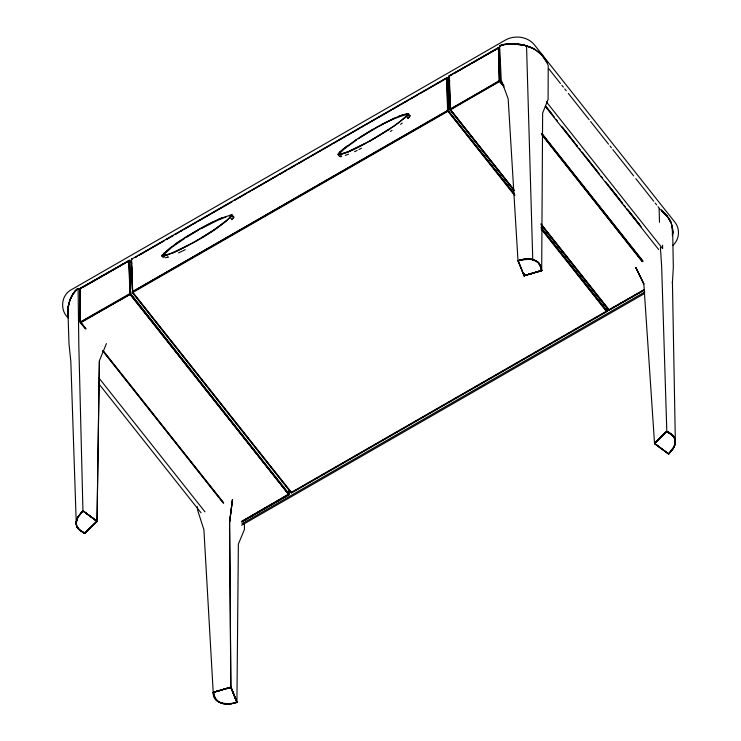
<?xml version="1.0" encoding="UTF-8"?>
<svg xmlns="http://www.w3.org/2000/svg" width="741" height="741" viewBox="0 0 741 741"><rect width="100%" height="100%" fill="white"/><g stroke="black" fill="none" stroke-linecap="round" stroke-linejoin="round"><path stroke-width="1.11" d="M513.921 190.465L449.963 109.594L499.295 80.732L500.221 80.88L503.806 85.41M499.666 46.22C516.56 39.468 542.069 46.516 548.21 65.634L548.099 99.387L542.634 113.114L541.69 270.511C541.421 258.841 526.675 256.682 518.015 260.832L524.082 275.745L541.643 270.585L540.661 266.658L541.643 270.585L524.017 275.689L541.69 270.521M524.082 275.745L541.625 270.567L524.137 275.735L518.228 260.563L526.008 258.998L530.037 259.081L524.526 259.211L517.978 260.712L524.063 275.717L541.588 270.604L540.995 267.946L541.69 270.27M232.396 499.675L229.608 522.155L230.877 687.203L236.916 702.255L238.37 544.07L244.447 529.417L244.4 522.535M68.024 314.304C68.052 317.528 65.792 296.65 78.398 288.527M672.42 235.684L672.457 229.339M672.495 234.869C674.31 224.384 667.224 213.834 659.092 208.684L659.509 222.328M672.42 281.626L675.366 442.609L675.07 443.831L675.329 440.321L673.597 436.254L666.817 431.484L654.535 443.489L668.604 453.946L673.43 448.212L675.357 442.646L675.329 440.321L674.449 446.119L675.32 442.664L675.116 439.218L673.588 436.292L670.568 433.781L666.724 431.54L654.535 443.489L643.836 283.96L635.861 267.686L643.836 283.96M99.405 360.904L97.025 521.414L99.368 360.811L106.426 343.602M68.515 316.518C67.274 315.203 68.57 303.106 67.876 309.599L69.006 343.944L70.83 361.469L76.221 522.173C75.499 527.657 80.482 531.492 84.9 533.279L97.062 521.34L82.983 510.882L77.583 517.69L82.946 510.882L78.833 345.732L78.111 288.342M671.726 450.547L674.412 446.128L668.632 453.937L673.43 448.212L675.181 443.785M672.467 234.841C673.189 228.932 671.939 222.735 668.484 217.91C652.941 201.385 667.65 214.936 670.772 221.976L668.438 217.873L670.661 221.948M288.999 489.857L288.851 494.766L130.073 294.473L128.823 260.536L129.684 260.526L79.491 288.99L80.51 322.826L130.564 294.029L129.573 260.406L79.796 288.61L79.667 292.973M541.439 228.682L606.703 311.526L291.685 492.719L132.704 292.13L131.537 259.109L131.49 259.924L131.676 259.128L446.842 77.833L449.768 80.806M451.732 74.804C450.426 74.387 448.333 77.314 449.361 75.841L499.295 47.609L500.166 81.112L450.296 109.918L449.129 75.943L498.813 47.368L499.295 47.609L498.424 47.619L499.295 80.732L503.982 86.993M67.903 311.915L67.894 309.571M672.652 233.313L672.022 226.283L672.513 228.617M76.166 523.341L76.582 525.601L76.221 522.173L77.573 517.644L76.175 523.368L76.934 526.638L78.898 529.445L84.817 533.335L97.052 521.368L84.844 533.325L97.062 521.293L83.02 510.892L97.062 521.293L84.854 533.316L96.988 521.331L83.094 510.957M214.705 697.392C218.428 705.738 230.395 704.58 236.935 702.116L230.84 687.148L213.232 692.353L230.905 687.25L236.907 702.097C228.45 706.136 213.769 704.172 213.213 692.39L203.905 529.741L197.569 510.021L197.384 506.659M670.41 452.029L668.604 453.937L654.572 443.535L666.817 431.521L661.657 266.436L660.398 247.309M672.606 233.258L672.569 230.896M540.652 266.695L538.29 262.453L532.76 259.711L526.536 45.785L513.318 43.802L503.871 44.488L500.018 45.683L503.871 44.488L510.54 43.793L523.868 45.062L533.937 48.795L541.745 54.853M97.025 521.247L82.983 510.882L78.898 515.532M672.374 283.303L673.319 267.381L672.671 230.914M535.271 260.443L536.354 261.119L531.445 259.267L535.271 260.489L538.244 262.536L540.615 266.723L540.217 265.473M236.888 702.125L230.923 687.213L236.907 702.255L230.877 687.203L213.297 692.418C212.139 708.831 240.501 702.431 236.861 702.144L230.859 687.25L213.251 692.418L230.831 687.24L229.553 522.136L232.507 499.684L229.636 522.201M541.652 270.326L541.365 269.131M193.04 242.613L197.375 240.167M356.004 139.845L343.278 148.978L338.368 153.665L338.442 154.86C351.095 152.266 362.673 144.958 373.557 138.808M83.122 287.147L85.132 285.998C83.835 286.332 78.518 289.981 79.796 288.61L129.175 260.406L130.073 294.473L129.758 260.684L129.212 260.286L129.694 293.649L80.63 321.872L80.51 322.826L79.491 288.99L80.445 322.668L84.807 328.254M131.407 259.359L132.602 292.575L447.925 111.243L447.62 78.092L446.721 77.796L447.712 110.937L514.597 195.411M503.75 85.641L499.295 80.732L498.776 47.489L499.675 81.556L499.36 47.767L498.813 47.368M668.799 453.77L670.457 452.001M79.62 288.731L80.352 322.511L130.379 294.26L288.833 494.284L241.677 521.794L288.851 494.766L288.953 489.264M132.908 292.436C132.028 290.926 132.361 293.334 132.528 291.611L447.888 110.289L514.43 193.836M513.578 189.483L450.611 109.779C450.065 108.056 449.926 110.965 450.232 108.955L449.398 75.693M82.973 510.975L81.167 512.865L82.946 510.882M503.871 44.506L500.082 45.683L503.871 44.488L500.119 45.692L503.88 44.497L510.54 43.802L518.487 44.154M675.32 442.664C674.718 431.216 661.139 429.956 669.392 432.976M675.005 439.302L674.227 437.255L670.577 433.735M671.67 434.615L669.327 433.115L670.568 433.781M69.117 302.597L68.107 307.228L69.821 300.466L71.757 296.187L74.998 291.185L77.805 288.508L74.971 291.185L71.72 296.187L73.239 293.844M68.107 307.228L69.784 300.476L71.72 296.187M547.182 62.994L541.652 54.843M78.879 515.495C77.055 517.098 74.452 528.703 77.573 517.644L76.23 522.21L76.304 524.517M289.101 489.56L289.092 494.562L241.473 521.581L289.073 493.83L130.62 293.797L129.694 293.649L288.833 494.284M450.111 109.909L449.963 109.186L499.656 80.871M524.054 275.698L523.896 273.364M668.567 453.918L654.562 443.535L666.817 431.521L654.516 443.498L666.724 431.503L668.169 432.346L666.724 431.503L654.516 443.451L668.641 453.9M79.519 288.86L79.574 289.546M540.958 227.32L606.916 310.59L606.684 311.053L291.046 492.598L132.194 292.102L447.907 110.872L514.912 195.198M129.212 260.286L130.323 293.834M131.713 258.989L131.731 259.461M541.125 228.904L606.703 311.526L291.565 492.682L290.796 492.422L291.343 492.83L132.343 292.399M291.046 492.728L291.37 492.7M447.536 110.418L447.073 77.685L448.796 79.722M499.175 47.489L499.925 80.917M643.457 290.389L608.741 310.081L644.114 289.648M609.046 310.173L644.401 289.898L608.676 310.062L609.426 309.923L608.565 309.933L541.171 224.856M537.392 261.703L539.05 263.333L540.55 266.751M68.589 304.829L69.219 302.597M222.143 703.32C223.328 704.663 238.407 702.857 228.904 703.876M524.109 275.68L541.578 270.585L524.128 275.726L524.035 273.42M68.404 316.592L68.07 314.249M675.097 439.256L673.597 436.254L671.707 434.532M70.617 298.401L69.821 300.466L70.719 298.373M289.092 489.597L288.731 494.729M674.004 447.138L674.856 444.971M673.43 448.212L672.606 449.305M533.946 48.813L526.499 45.822L518.468 44.191M80.519 322.52L80.63 321.872L86.03 329.032L80.361 322.103L79.759 288.758M289.157 494.386L241.825 521.692M163.353 257.701L161.825 255.83L162.177 255.015L171.319 247.068M171.68 253.459C193.169 243.307 215.538 231.905 232.368 215.251L231.952 214.881C214.584 219.16 199.162 229.164 184.009 238.37M233.841 217.196L233.554 217.937L232.026 216.066M398.954 122.376L406.624 116.365L408.569 113.91L406.476 113.743L398.621 116.309M410.042 115.846L408.152 118.236L406.494 116.291L403.169 119.106M669.364 433.068L668.132 432.401M77.62 517.718L78.185 516.681M230.812 687.305L213.269 692.316L215.279 698.55L218.567 701.857M213.241 692.39L214.751 697.429L217.567 701.19M77.675 517.746L78.24 516.709M535.224 260.591L534.076 259.952M220.864 702.922L218.53 701.838M84.77 533.325L96.951 521.377M635.889 267.594L643.799 283.914M73.183 293.825L77.685 288.666L74.961 291.213M523.841 45.118L531.593 47.637M447.073 77.685L447.62 78.092L447.036 77.814L447.925 111.243L448.472 110.566L447.62 78.092L446.721 77.796M79.898 514.319L81.167 512.865M672.874 245.345C679.488 239.649 680.349 228.96 674.894 222.207L534.317 44.738C527.472 36.365 514.578 34.883 505.381 40.07L71.831 289.444C61.031 294.788 59.576 310.127 68.265 317.991M213.936 221.559C195.698 231.238 176.312 240.844 161.844 255.701L167.336 254.895M347.52 145.718L339.962 151.896L338.044 154.35L340.11 154.517L347.844 151.979L364.961 143.661M408.124 118.264L409.699 116.643L408.217 114.716M230.303 217.632L232.211 215.223L230.275 215.094M406.494 116.291L408.411 113.873L406.476 113.743M83.409 532.547L84.585 533.224L78.861 529.417L76.823 526.61L79.889 530.278L84.548 533.214M231.766 219.642L233.304 218.067M407.967 118.291L409.504 116.717M82.214 531.825L83.446 532.51M231.924 219.614L230.423 217.715M606.583 311.489L606.981 307.534M226.968 220.447L214.288 229.766L197.291 240.241M400.594 124.349L402.28 123.043M394.731 125.479L399.066 122.469M394.833 125.572L369.231 141.364M356.541 139.975L344.195 148.96L339.295 153.869L341.138 153.943L348.603 151.488L369.463 141.207M175.524 243.965L179.767 241.121M390.35 131.5L392.035 130.388M390.59 128.517L369.296 141.485M184.481 238.621L172.079 247.068L163.094 255.219L164.937 255.284L172.403 252.838L188.26 245.215M358.199 138.891L359.857 137.817M355.958 139.78L373.019 129.267M186.139 237.574L187.797 236.527M360.682 137.28C375.344 128.286 390.322 118.755 407.105 114.392L407.43 114.679C399.13 123.562 387.775 130.046 377.771 136.455M360.209 137.02L377.289 126.859M518.246 260.656L520.766 260.082L518.005 260.804M188.622 235.999L198.569 230.053M661.537 210.425L667.002 215.955M202.395 237.296L213.964 229.905L226.32 220.79L231.238 216.02L229.395 215.964M373.492 138.9L377.725 136.418M87.105 284.813L129.573 260.406M449.722 75.962L451.723 74.795M164.122 240.76L139.058 255.2L164.141 240.779M166.123 239.602L173.144 235.555M232.294 201.469L175.154 234.406L178.192 232.702M234.304 200.311L446.842 77.833M241.788 521.831L288.888 494.618L288.768 490.051M465.746 66.746L453.733 73.655L499.101 47.6L500.166 81.112M467.747 65.588L469.748 64.439M471.758 63.291L498.795 47.739M87.132 284.84L121.181 265.259M123.182 264.111L129.184 260.656M166.151 239.63L173.172 235.582M180.193 231.544L182.203 230.395M184.203 229.238L191.234 225.199M193.234 224.041L196.245 222.319M198.255 221.161L232.359 201.543M234.369 200.385L246.41 193.466M248.411 192.308L250.421 191.15M252.431 190.002L277.505 175.571M279.514 174.422L286.535 170.384M288.545 169.226L295.566 165.187M297.567 164.03L304.597 159.991M306.598 158.843L309.608 157.111M311.618 155.953L331.681 144.412M333.691 143.263L345.723 136.335M347.733 135.186L359.774 128.258M361.775 127.1L363.785 125.951M365.795 124.794L390.868 110.372M392.878 109.214L399.899 105.176M401.909 104.018L408.93 99.979M410.94 98.831L417.961 94.792M419.962 93.635L445.045 79.213M130.231 294.131L80.398 322.196M241.927 523.73L644.874 291.963M241.668 525.249L644.624 293.482M377.225 126.804L394.425 118.199M201.07 228.645L217.734 220.262L226.107 216.937M193.262 242.548C183.231 247.633 173.385 253.987 162.242 256.201L161.825 255.83M381.495 124.497L394.323 118.162L403.03 114.753M358.95 149.497L361.506 148.219M182.647 250.967L185.25 249.671M354.559 151.701L357.171 150.451M178.488 252.913L181.897 251.273M666.9 215.955L663.445 212.278M218.123 219.503L222.42 217.659M345.278 155.388L348.492 154.221M499.99 81.343L503.565 85.873L499.471 81.26L449.963 109.594M166.53 257.451L168.226 256.979M166.382 257.609L168.096 257.127M214.751 697.429L214.371 696.234M520.738 259.971L530.019 259.239M541.615 228.46L606.86 310.822C606.434 312.869 607.49 308.386 606.833 307.237M128.86 260.387L131.842 263.24M339.971 156.731L341.721 156.499L340.11 154.517M213.593 693.817L213.232 692.446L213.992 695.021M507.437 44.09L510.54 43.812M524.517 259.165L532.779 259.656M672.495 228.58L672.124 226.292M513.328 43.765L515.931 43.886M132.296 291.926L447.897 110.557L514.374 194.068M517.987 260.656L508.169 98.785L501.222 79.991L499.629 45.886M222.161 703.274L223.486 703.607M288.879 494.599L130.62 293.797M447.434 77.805L448.203 110.344M609.389 310.071L540.949 223.819M76.48 525.601L76.934 526.638L76.471 525.564M532.788 259.563L534.066 259.998M531.538 47.683L533.918 48.795M536.382 261.027L539.003 263.416M79.954 530.241L76.823 526.61M661.62 210.555L663.528 212.278L661.611 210.518M408.569 113.91L410.097 115.781M338.026 154.48L339.554 156.351M232.368 215.251L233.897 217.122M541.736 54.825L543.31 56.751M340.276 152.368L339.962 151.896M164.076 253.718L163.761 253.246M165.447 257.877L163.909 255.858M611.797 189.705L616.827 196.041L605.406 181.564M619.698 199.662L618.263 197.847L619.745 199.662M626.877 208.712L639.798 225.005L627.627 209.62M130.935 262.323L129.499 260.517L130.564 294.029M548.97 68.978L560.455 83.474M561.891 85.289L563.327 87.095M564.762 88.911L566.198 90.726M568.347 93.44L589.16 119.718M590.596 121.533L608.546 144.189M609.982 145.996L611.418 147.811M612.853 149.626L633.666 175.904M635.824 178.618L653.766 201.274M655.201 203.09L656.637 204.896M658.073 206.711L659.509 208.527M546.358 101.813L662.639 248.615L662.556 245.215M545.895 106.435L552.351 114.586M561.669 126.35L571.709 139.021M573.136 140.836L574.571 142.643M576.007 144.449L577.443 146.264M582.463 152.6L597.515 171.606M545.96 106.602L554.564 117.458M556 119.273L557.436 121.079M562.456 127.415L577.508 146.422M578.943 148.237L580.379 150.043M581.815 151.859L583.241 153.665M585.399 156.379L599.738 174.487M601.173 176.293L602.6 178.099M607.62 184.435L622.681 203.442M624.117 205.257L625.543 207.063M629.85 212.5L641.317 226.978M545.274 106.389L658.693 249.569M541.81 133.38L642.901 260.999M541.754 133.612L642.845 261.23M542.292 134.742L642.66 261.453M541.977 134.964L642.354 261.675L542.208 134.797M450.611 109.779L513.708 189.427M541.486 224.81L608.75 309.942L541.245 224.856M449.898 109.446L514.115 190.474M103.231 350.752L223.689 502.815M102.925 350.891L223.402 502.935M102.73 350.882L223.189 502.935M98.738 377.743L204.979 511.855M99.09 384.134L201.024 512.809M543.301 56.724L544.737 58.771M544.728 58.743L546.015 60.836M539.04 263.379L539.643 264.426M606.916 310.59L606.935 311.322L606.972 307.441M606.647 308.024L606.74 311.387M449.092 76.073L450.046 109.751M131.666 266.64L132.25 289.036M79.787 297.539L80.445 322.668M531.436 259.313L530.037 259.128L531.436 259.313M137.057 256.358L135.047 257.516L137.057 256.358M622.57 203.284L621.134 201.469L622.607 203.284M448.49 79.861L447.055 78.055L448.49 79.861"/></g></svg>
